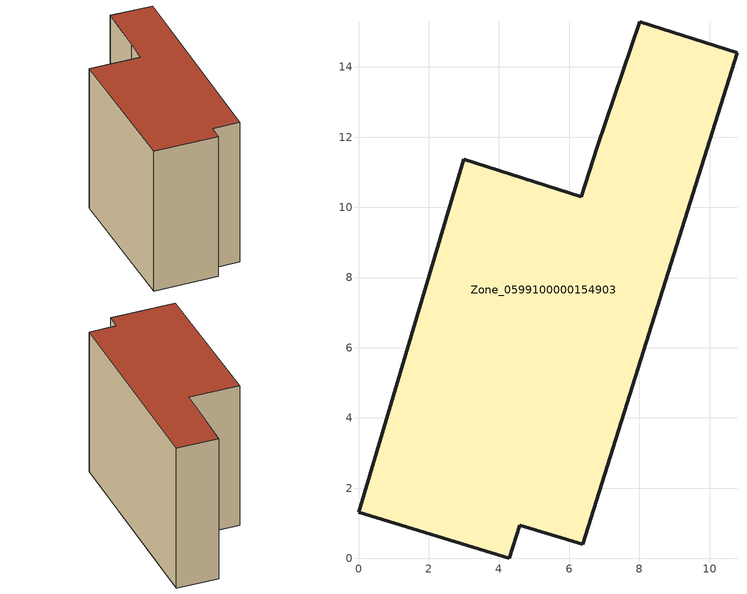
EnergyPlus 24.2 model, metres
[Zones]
Zone_0599100000154903
 floor ground (C_G): 4.59,0.95 4.29,0 0,1.31 3,11.37 6.34,10.3 6.8,11.73 8.01,15.29 10.78,14.41 6.39,0.4 z0
 wall outside (C_F): 6.8,11.73 6.34,10.3 3,11.37 0,1.31 4.29,0 4.59,0.95 6.39,0.4 10.78,14.41 8.01,15.29 6.8,11.73 z0:10.71
 roof outside (C_R): 4.59,0.95 6.39,0.4 10.78,14.41 8.01,15.29 6.8,11.73 6.34,10.3 3,11.37 0,1.31 4.29,0 z10.71
[BUILDING]
Pand.0599100000154903: North Axis=0; Terrain=City; Loads Convergence Tolerance Value=0.04; Temperature Convergence Tolerance Value=0.4; Solar Distribution=FullExterior; Maximum Number of Warmup Days=25; Minimum Number of Warmup Days=1
[Site:Location]
Rotterdam.The.Hague.AP_ZH_NLD Design_Conditions: Latitude=51.96; Longitude=4.45; Time Zone=1; Elevation=-4.5
[SITE:GROUNDTEMPERATURE:BUILDINGSURFACE]
18, 18, 18, 18, 18, 18, 18, 18, 18, 18, 18, 18
[MATERIAL] Thermal Absorptance=0.9; Solar Absorptance=0.7; Visible Absorptance=0.7
Name | Roughness | Thickness | Conductivity | Density | Specific Heat
G.TI.1946 | MediumSmooth | 0.15 | 1 | 540 | 1210
F.TI.1946 | Rough | 0.3 | 0.857143 | 1920 | 840
R.TI.1946 | MediumRough | 0.2 | 0.1 | 1500 | 1000
[CONSTRUCTION]
C_G: G.TI.1946
C_F: F.TI.1946
C_R: R.TI.1946
[ZONE]
Zone_0599100000154903: Type=1; Multiplier=1; Ceiling Height=Autocalculate; Volume=Autocalculate; Floor Area=autocalculate; Part of Total Floor Area=Yes
[ZONEINFILTRATION:DESIGNFLOWRATE]
Infil_Zone_0599100000154903: Zone or ZoneList or Space or SpaceList=Zone_0599100000154903; Schedule=AlwaysOn; Design Flow Rate Calculation Method=Flow/Area; Flow Rate per Floor Area=0.003; Constant Term Coefficient=1; Temperature Term Coefficient=0; Velocity Term Coefficient=0; Velocity Squared Term Coefficient=0
[HVACTEMPLATE:ZONE:IDEALLOADSAIRSYSTEM]
Zone_0599100000154903: Maximum Heating Supply Air Temperature=50; Minimum Cooling Supply Air Temperature=13; Maximum Heating Supply Air Humidity Ratio=0.0156; Minimum Cooling Supply Air Humidity Ratio=0.0077; Heating Limit=NoLimit; Cooling Limit=NoLimit; Dehumidification Control Type=ConstantSensibleHeatRatio; Cooling Sensible Heat Ratio=0.7; Dehumidification Setpoint=60; Humidification Control Type=None; Humidification Setpoint=30; Outdoor Air Method=None; Outdoor Air Flow Rate per Person=0.00944; Outdoor Air Flow Rate per Zone Floor Area=0; Outdoor Air Flow Rate per Zone=0; Demand Controlled Ventilation Type=None; Outdoor Air Economizer Type=NoEconomizer; Heat Recovery Type=None; Sensible Heat Recovery Effectiveness=0.7; Latent Heat Recovery Effectiveness=0.65
[ZONECONTROL:THERMOSTAT]
ThermostatControl_Zone_0599100000154903: Zone or ZoneList=Zone_0599100000154903; Control Type Schedule=DualSetpointControlType; Control 1=Thermostat_Zone_0599100000154903; Temperature Difference Between Cutout And Setpoint=0
[THERMOSTATSETPOINT:DUALSETPOINT]
Thermostat_Zone_0599100000154903: Heating Setpoint Temperature Schedule=HeatingSetpoint_Zone_0599100000154903; Cooling Setpoint Temperature Schedule=CoolingSetpoint_Zone_0599100000154903
[SCHEDULE:COMPACT]
HeatingSetpoint_Zone_0599100000154903: Through: 12/31, For: AllDays, Until: 24:00, 21
CoolingSetpoint_Zone_0599100000154903: Through: 12/31, For: AllDays, Until: 24:00, 24
DualSetpointControlType: Through: 12/31, For: AllDays, Until: 24:00, 4
AlwaysOn: Through: 12/31, For: AllDays, Until: 24:00, 1
